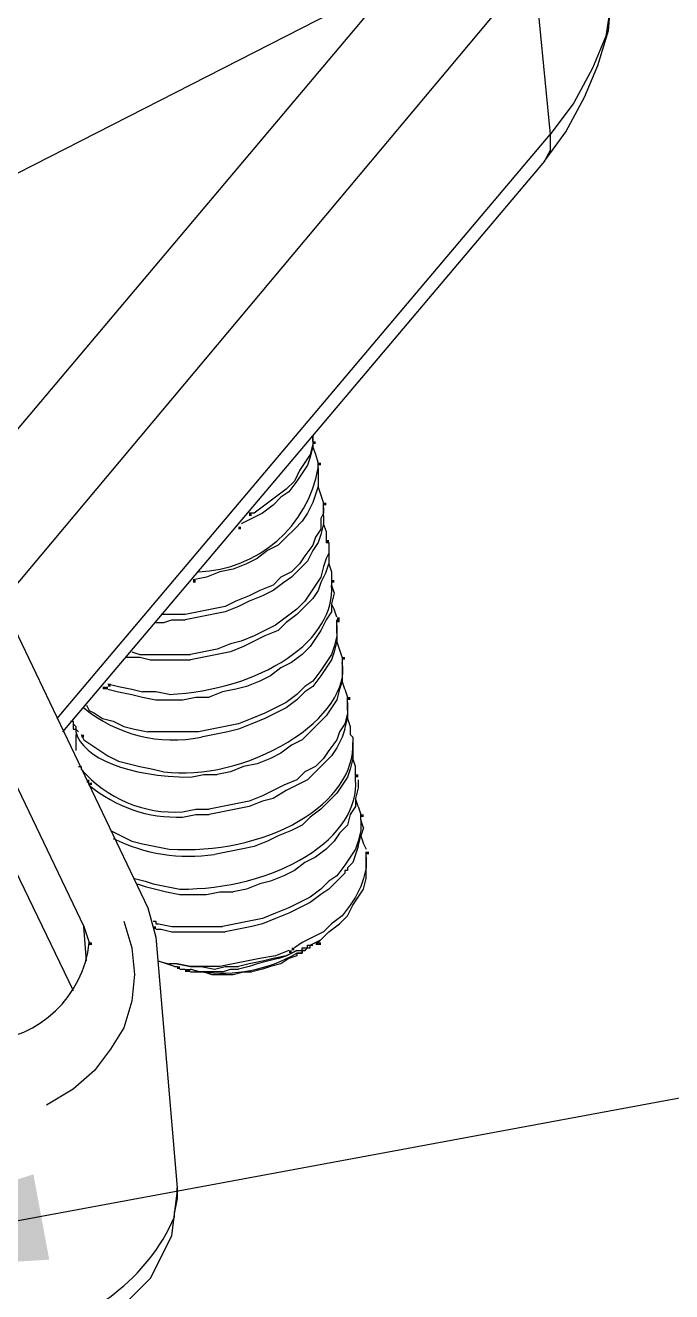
# Model space of a CAD drawing. Header units: millimetres. Extents: x 67 to 592, y -195 to 280.
# Drawn here: x 268.78 to 275.63, y -127.85 to -114.44 of the extents above; entities that cross this region are included whole.
import ezdxf

# ---------------------------------------------------------------- set-up
doc = ezdxf.new("R2010")
doc.units = ezdxf.units.MM
doc.layers.add('PDF_图层 1', color=7, linetype='Continuous', true_color=0x231f20)

msp = doc.modelspace()

# ---------------------------------------------------------------- linework, layer by layer
at = {"layer": 'PDF_图层 1', "color": 7, "lineweight": -3}
for points in [[(288.086, -106.119), (264.522, -118.141)], [(264.55, -113.851), (269.404, -123.982)], [(268.615, -120.455), (274.173, -113.823), (274.343, -115.601)], [(274.286, -115.883), (274.512, -115.573), (274.71, -115.206), (274.851, -114.868), (274.964, -114.5), (274.992, -114.162), (274.992, -113.823), (274.992, -113.992), (274.992, -114.19), (274.935, -114.557), (274.794, -114.896), (274.597, -115.263), (274.343, -115.601)], [(264.127, -113.964), (269.291, -124.66)], [(269.122, -121.781), (274.343, -115.601), (274.343, -115.686)], [(274.343, -115.77), (274.314, -115.827)], [(274.343, -115.686), (274.343, -115.771)], [(274.286, -115.883), (269.179, -121.922)], [(274.314, -115.827), (274.286, -115.883)], [(271.831, -118.875), (271.803, -118.987), (271.746, -119.072), (271.69, -119.157), (271.634, -119.27), (271.549, -119.355), (271.436, -119.439), (271.323, -119.524), (271.21, -119.609), (271.154, -119.609)], [(271.831, -118.846), (271.831, -118.903)], [(271.803, -119.016), (271.775, -119.1)], [(271.888, -119.072), (271.86, -118.987), (271.831, -118.903), (271.803, -119.016)], [(271.775, -119.1), (271.718, -119.185)], [(271.888, -119.129), (271.888, -119.072)], [(271.662, -119.27), (271.577, -119.382)], [(271.718, -119.185), (271.662, -119.27)], [(271.888, -119.241), (271.888, -119.326)], [(271.577, -119.382), (271.492, -119.439)], [(271.859, -119.411), (271.831, -119.495)], [(271.944, -119.495), (271.916, -119.411), (271.888, -119.326), (271.859, -119.411)], [(271.944, -119.637), (271.944, -119.552), (271.944, -119.608), (271.916, -119.665), (271.916, -119.778), (271.859, -119.862), (271.831, -119.947), (271.746, -120.06), (271.69, -120.144), (271.605, -120.229), (271.492, -120.286), (271.408, -120.37), (271.267, -120.427), (271.154, -120.483), (271.013, -120.54), (270.9, -120.596), (270.759, -120.624), (270.618, -120.652), (270.477, -120.681), (270.335, -120.681), (270.279, -120.681), (270.223, -120.681)], [(271.408, -119.524), (271.295, -119.608)], [(271.492, -119.439), (271.408, -119.524)], [(271.831, -119.495), (271.775, -119.608)], [(271.944, -119.552), (271.944, -119.495)], [(271.182, -119.665), (271.069, -119.721)], [(271.295, -119.608), (271.182, -119.665)], [(271.718, -119.693), (271.634, -119.778)], [(271.775, -119.608), (271.718, -119.693)], [(271.944, -119.636), (271.944, -119.721)], [(271.634, -119.778), (271.549, -119.862)], [(271.916, -119.834), (271.888, -119.919)], [(271.973, -119.806), (271.944, -119.721), (271.916, -119.834)], [(271.972, -119.806), (271.972, -119.89)], [(271.464, -119.947), (271.351, -120.003)], [(271.549, -119.862), (271.464, -119.947)], [(271.888, -119.919), (271.831, -120.003)], [(271.972, -119.89), (271.972, -119.919), (272, -119.919), (272, -119.947), (272, -120.032)], [(271.239, -120.088), (271.126, -120.144)], [(271.351, -120.003), (271.239, -120.088)], [(271.831, -120.003), (271.775, -120.116)], [(271.972, -120.088), (271.944, -120.173)], [(272, -120.032), (271.972, -120.088)], [(272, -119.975), (272, -120.06)], [(272, -120.06), (272, -120.145)], [(270.843, -120.229), (270.702, -120.286)], [(270.985, -120.201), (270.843, -120.23)], [(271.126, -120.144), (270.985, -120.201)], [(271.69, -120.201), (271.605, -120.286)], [(271.775, -120.116), (271.69, -120.201)], [(271.944, -120.173), (271.916, -120.286)], [(271.972, -120.229), (271.916, -120.342)], [(271.972, -120.229), (272, -120.144), (272.029, -120.229), (272.029, -120.314)], [(268.388, -120.399), (268.445, -120.37), (270.081, -123.785)], [(270.702, -120.286), (270.561, -120.314)], [(271.521, -120.342), (271.408, -120.427)], [(271.605, -120.286), (271.521, -120.342)], [(271.859, -120.37), (271.803, -120.455)], [(271.916, -120.286), (271.859, -120.37)], [(271.916, -120.342), (271.888, -120.427)], [(272.029, -120.314), (272.029, -120.37), (272.057, -120.455)], [(271.295, -120.483), (271.154, -120.54)], [(271.408, -120.427), (271.295, -120.483)], [(271.803, -120.455), (271.746, -120.54)], [(271.888, -120.427), (271.831, -120.511)], [(272.057, -120.455), (272.029, -120.568)], [(271.041, -120.596), (270.9, -120.652)], [(271.154, -120.54), (271.041, -120.596)], [(271.662, -120.624), (271.549, -120.709)], [(271.746, -120.54), (271.662, -120.624)], [(271.746, -120.596), (271.662, -120.681)], [(271.831, -120.511), (271.746, -120.596)], [(272.085, -120.709), (272.057, -120.624), (272.029, -120.568), (272.029, -120.652)], [(270.166, -120.765), (270.251, -120.765)], [(270.251, -120.766), (270.335, -120.737), (270.477, -120.737)], [(270.618, -120.709), (270.477, -120.737)], [(270.759, -120.681), (270.618, -120.709)], [(270.9, -120.652), (270.759, -120.681)], [(271.549, -120.709), (271.436, -120.793)], [(271.549, -120.765), (271.464, -120.85)], [(271.662, -120.681), (271.549, -120.765)], [(271.972, -120.737), (271.916, -120.85)], [(272.029, -120.652), (271.972, -120.737)], [(272.085, -120.793), (272.085, -120.737)], [(272.085, -120.878), (272.085, -120.793), (272.085, -120.85), (272.085, -120.906), (272.057, -121.019), (272.029, -121.104), (271.972, -121.189), (271.916, -121.274), (271.831, -121.386), (271.746, -121.443), (271.662, -121.528), (271.549, -121.612), (271.436, -121.668), (271.323, -121.725), (271.182, -121.781), (271.041, -121.838), (270.9, -121.866), (270.759, -121.894), (270.618, -121.922), (270.477, -121.922), (270.335, -121.922), (270.194, -121.922), (270.081, -121.922)], [(271.21, -120.906), (271.069, -120.963)], [(271.323, -120.85), (271.21, -120.906)], [(271.323, -120.906), (271.21, -120.963)], [(271.436, -120.793), (271.323, -120.85)], [(271.464, -120.85), (271.323, -120.906)], [(271.916, -120.85), (271.859, -120.935)], [(272.085, -120.878), (272.085, -120.963)], [(270.956, -120.991), (270.815, -121.047)], [(271.069, -120.963), (270.956, -120.992)], [(271.097, -121.019), (270.956, -121.076)], [(271.21, -120.963), (271.097, -121.019)], [(271.803, -121.019), (271.718, -121.104)], [(271.859, -120.935), (271.803, -121.019)], [(272.142, -121.132), (272.114, -121.047), (272.085, -120.963), (272.057, -121.076)], [(269.856, -121.132), (269.997, -121.132), (270.11, -121.161), (270.251, -121.161), (270.392, -121.161), (270.533, -121.161)], [(269.912, -121.076), (269.997, -121.104), (270.11, -121.104), (270.251, -121.104), (270.392, -121.104), (270.533, -121.104)], [(270.674, -121.076), (270.533, -121.104)], [(270.674, -121.132), (270.533, -121.161)], [(270.815, -121.047), (270.674, -121.076)], [(270.815, -121.104), (270.674, -121.133)], [(270.956, -121.076), (270.815, -121.104)], [(271.718, -121.104), (271.605, -121.189)], [(272.029, -121.16), (271.972, -121.245)], [(272.057, -121.076), (272.029, -121.16)], [(272.142, -121.132), (272.142, -121.189), (272.142, -121.301)], [(271.492, -121.245), (271.38, -121.33)], [(271.605, -121.189), (271.492, -121.245)], [(271.972, -121.245), (271.916, -121.33)], [(272.142, -121.301), (272.142, -121.386)], [(269.658, -121.414), (269.771, -121.443)], [(269.771, -121.443), (269.912, -121.471)], [(271.126, -121.443), (271.013, -121.471)], [(271.267, -121.386), (271.126, -121.443)], [(271.38, -121.33), (271.267, -121.386)], [(271.831, -121.443), (271.746, -121.499)], [(271.916, -121.33), (271.831, -121.443)], [(272.17, -121.471), (272.142, -121.386), (272.113, -121.471)], [(269.658, -121.471), (269.771, -121.499), (269.912, -121.527), (270.025, -121.555), (270.166, -121.584), (270.307, -121.584), (270.449, -121.584)], [(269.912, -121.471), (270.025, -121.499)], [(270.307, -121.528), (270.166, -121.499), (270.025, -121.499)], [(270.448, -121.584), (270.589, -121.555), (270.731, -121.555)], [(270.872, -121.499), (270.731, -121.555)], [(271.013, -121.471), (270.872, -121.499)], [(271.746, -121.499), (271.662, -121.584)], [(272.113, -121.471), (272.085, -121.584)], [(272.17, -121.471), (272.198, -121.555)], [(272.198, -121.612), (272.198, -121.555)], [(269.432, -121.64), (269.461, -121.697)], [(269.461, -121.697), (269.517, -121.725)], [(271.549, -121.668), (271.436, -121.725)], [(271.662, -121.584), (271.549, -121.668)], [(272.029, -121.668), (271.972, -121.753)], [(272.085, -121.584), (272.029, -121.668)], [(272.198, -121.697), (272.198, -121.612), (272.198, -121.668)], [(272.198, -121.668), (272.198, -121.725)], [(272.198, -121.697), (272.198, -121.781)], [(269.263, -121.809), (269.292, -121.809), (269.292, -121.866)], [(269.291, -121.809), (269.291, -121.838), (269.32, -121.866)], [(269.517, -121.725), (269.602, -121.781)], [(269.602, -121.781), (269.715, -121.81)], [(269.715, -121.809), (269.828, -121.866)], [(271.182, -121.838), (271.041, -121.894)], [(271.323, -121.781), (271.182, -121.838)], [(271.436, -121.725), (271.323, -121.781)], [(271.888, -121.838), (271.803, -121.922)], [(271.972, -121.753), (271.888, -121.838)], [(272.17, -121.838), (272.113, -121.922)], [(272.198, -121.725), (272.17, -121.838)], [(272.17, -121.894), (272.198, -121.781), (272.227, -121.866), (272.227, -121.951)], [(269.291, -121.866), (269.291, -121.894), (269.32, -121.894), (269.32, -121.922)], [(269.32, -121.866), (269.32, -121.894), (269.348, -121.922)], [(269.32, -121.951), (269.32, -121.951), (269.32, -122.035)], [(269.376, -121.951), (269.405, -122.007)], [(269.828, -121.866), (269.94, -121.894)], [(269.94, -121.894), (270.081, -121.923)], [(270.787, -121.951), (270.646, -121.979)], [(270.928, -121.922), (270.787, -121.951)], [(271.041, -121.894), (270.928, -121.923)], [(271.803, -121.922), (271.718, -122.007)], [(272.113, -121.922), (272.085, -122.007)], [(272.142, -121.979), (272.085, -122.092)], [(272.17, -121.894), (272.142, -121.979)], [(272.226, -121.95), (272.254, -121.979), (272.254, -122.035), (272.254, -122.12)], [(269.32, -122.035), (269.32, -122.12)], [(269.404, -122.007), (269.489, -122.063)], [(269.489, -122.063), (269.574, -122.12)], [(271.605, -122.063), (271.492, -122.148)], [(271.718, -122.007), (271.605, -122.063)], [(272.085, -122.007), (272, -122.12)], [(272.085, -122.092), (272.029, -122.176)], [(269.574, -122.12), (269.658, -122.176)], [(269.658, -122.176), (269.771, -122.233)], [(269.771, -122.233), (269.884, -122.261)], [(271.38, -122.204), (271.239, -122.261)], [(271.492, -122.148), (271.38, -122.204)], [(271.944, -122.204), (271.859, -122.289)], [(272, -122.12), (271.944, -122.204)], [(272.029, -122.176), (271.944, -122.261)], [(272.283, -122.374), (272.283, -122.289), (272.254, -122.204), (272.226, -122.317)], [(272.254, -122.12), (272.254, -122.204)], [(269.348, -122.289), (269.376, -122.289), (269.376, -122.318)], [(269.884, -122.261), (269.997, -122.289)], [(269.997, -122.289), (270.138, -122.318)], [(270.138, -122.317), (270.251, -122.346)], [(270.533, -122.403), (270.674, -122.374), (270.815, -122.374)], [(270.956, -122.346), (270.815, -122.374)], [(271.097, -122.289), (270.956, -122.346)], [(271.239, -122.261), (271.097, -122.289)], [(271.746, -122.346), (271.662, -122.43)], [(271.859, -122.289), (271.746, -122.346)], [(271.859, -122.346), (271.775, -122.43)], [(271.944, -122.261), (271.859, -122.346)], [(272.226, -122.317), (272.198, -122.402)], [(272.283, -122.43), (272.283, -122.374)], [(271.521, -122.487), (271.408, -122.543)], [(271.662, -122.43), (271.521, -122.487)], [(271.662, -122.487), (271.549, -122.543)], [(271.775, -122.43), (271.662, -122.487)], [(272.142, -122.487), (272.085, -122.571)], [(272.198, -122.402), (272.142, -122.487)], [(272.311, -122.515), (272.283, -122.628)], [(272.311, -122.43), (272.311, -122.515)], [(271.295, -122.6), (271.154, -122.656)], [(271.408, -122.543), (271.295, -122.6)], [(271.408, -122.628), (271.295, -122.656)], [(271.549, -122.543), (271.408, -122.628)], [(272.085, -122.571), (272, -122.656)], [(272.311, -122.712), (272.283, -122.628), (272.283, -122.712)], [(270.448, -122.769), (270.589, -122.741), (270.731, -122.741)], [(270.872, -122.712), (270.731, -122.741)], [(270.872, -122.769), (270.731, -122.797)], [(271.013, -122.684), (270.872, -122.712)], [(271.013, -122.741), (270.872, -122.769)], [(271.154, -122.656), (271.013, -122.685)], [(271.154, -122.712), (271.013, -122.741)], [(271.295, -122.656), (271.154, -122.712)], [(271.916, -122.741), (271.803, -122.825)], [(272, -122.656), (271.916, -122.741)], [(272.283, -122.712), (272.226, -122.797)], [(272.311, -122.712), (272.34, -122.797)], [(270.448, -122.826), (270.589, -122.797), (270.731, -122.797)], [(271.718, -122.91), (271.605, -122.966)], [(271.803, -122.825), (271.718, -122.91)], [(272.198, -122.91), (272.113, -122.995)], [(272.226, -122.797), (272.198, -122.91)], [(272.339, -122.854), (272.339, -122.797)], [(272.368, -122.938), (272.339, -122.854), (272.339, -122.91)], [(272.339, -122.91), (272.339, -122.966)], [(269.686, -122.966), (269.799, -123.023)], [(269.799, -123.023), (269.912, -123.079)], [(271.464, -123.023), (271.351, -123.079)], [(271.605, -122.966), (271.464, -123.023)], [(272.113, -122.995), (272.057, -123.079)], [(272.339, -122.966), (272.311, -123.079)], [(272.311, -123.136), (272.339, -123.023), (272.368, -123.108)], [(272.367, -122.938), (272.339, -123.023)], [(269.912, -123.079), (270.025, -123.108)], [(270.025, -123.108), (270.166, -123.136)], [(270.166, -123.136), (270.307, -123.164)], [(271.069, -123.164), (270.928, -123.193)], [(271.21, -123.136), (271.069, -123.164)], [(271.351, -123.079), (271.21, -123.136)], [(271.972, -123.164), (271.859, -123.249)], [(272.057, -123.079), (271.972, -123.164)], [(272.283, -123.164), (272.226, -123.249)], [(272.311, -123.079), (272.283, -123.164)], [(272.311, -123.136), (272.283, -123.22)], [(272.367, -123.108), (272.396, -123.164)], [(289.638, -123.22), (265.256, -127.736)], [(270.928, -123.192), (270.787, -123.22)], [(271.746, -123.305), (271.634, -123.39)], [(271.859, -123.249), (271.746, -123.305)], [(271.803, -124.18), (271.859, -124.152), (271.916, -124.123), (272, -124.039), (272.113, -123.954), (272.198, -123.869), (272.254, -123.757), (272.311, -123.672), (272.367, -123.587), (272.396, -123.474), (272.396, -123.39), (272.396, -123.333), (272.396, -123.249), (272.396, -123.305)], [(272.226, -123.249), (272.17, -123.333)], [(272.254, -123.305), (272.198, -123.362)], [(272.283, -123.22), (272.254, -123.305)], [(272.396, -123.249), (272.396, -123.192)], [(272.396, -123.305), (272.396, -123.362)], [(271.521, -123.446), (271.38, -123.503)], [(271.634, -123.39), (271.521, -123.446)], [(272.085, -123.446), (272, -123.503)], [(272.17, -123.333), (272.085, -123.446)], [(272.198, -123.361), (272.198, -123.39), (272.17, -123.39), (272.17, -123.418), (272.085, -123.503)], [(272.396, -123.362), (272.367, -123.474)], [(269.94, -123.474), (270.053, -123.503)], [(269.969, -123.531), (270.054, -123.559), (270.166, -123.587), (270.279, -123.615), (270.42, -123.644), (270.561, -123.644), (270.703, -123.644)], [(270.053, -123.503), (270.138, -123.531)], [(270.138, -123.531), (270.279, -123.559)], [(270.279, -123.559), (270.42, -123.587)], [(271.126, -123.587), (270.985, -123.616)], [(271.267, -123.531), (271.126, -123.587)], [(271.38, -123.503), (271.267, -123.531)], [(271.916, -123.587), (271.803, -123.672)], [(272, -123.503), (271.916, -123.587)], [(272, -123.587), (271.916, -123.644)], [(272.085, -123.503), (272, -123.587)], [(272.339, -123.559), (272.283, -123.672)], [(272.367, -123.474), (272.339, -123.559)], [(270.702, -123.644), (270.843, -123.615), (270.985, -123.615)], [(271.803, -123.672), (271.69, -123.728)], [(271.916, -123.644), (271.803, -123.728)], [(272.283, -123.672), (272.226, -123.757)], [(270.081, -123.785), (270.166, -124.095)], [(271.436, -123.841), (271.295, -123.898)], [(271.577, -123.785), (271.436, -123.841)], [(271.577, -123.841), (271.436, -123.898)], [(271.69, -123.728), (271.577, -123.785)], [(271.69, -123.785), (271.577, -123.841)], [(271.803, -123.728), (271.69, -123.785)], [(272.226, -123.757), (272.142, -123.869)], [(269.433, -124.349), (269.404, -123.982), (269.433, -124.067), (269.461, -124.152)], [(269.828, -123.926), (269.913, -124.208)], [(270.138, -123.926), (270.167, -123.926), (270.167, -123.954), (270.194, -123.954)], [(270.194, -123.954), (270.335, -123.982), (270.448, -123.982), (270.589, -123.982), (270.731, -123.982), (270.872, -123.982)], [(271.013, -123.954), (270.872, -123.982)], [(271.154, -123.926), (271.013, -123.954)], [(271.182, -123.982), (271.041, -124.011)], [(271.295, -123.898), (271.154, -123.926)], [(271.295, -123.954), (271.182, -123.982)], [(271.436, -123.898), (271.295, -123.954)], [(272.029, -123.954), (271.944, -124.039)], [(272.142, -123.869), (272.029, -123.954)], [(270.166, -124.011), (270.223, -124.011), (270.335, -124.039), (270.477, -124.039), (270.618, -124.039), (270.759, -124.039), (270.9, -124.039)], [(270.166, -124.095), (270.392, -126.748)], [(271.041, -124.011), (270.9, -124.039)], [(271.831, -124.095), (271.718, -124.152)], [(271.944, -124.039), (271.831, -124.095)], [(272, -124.039), (271.944, -124.095), (271.888, -124.152)], [(269.912, -124.208), (269.941, -124.49)], [(271.577, -124.236), (271.436, -124.293)], [(271.747, -124.236), (271.718, -124.236), (271.718, -124.265), (271.691, -124.265), (271.662, -124.265), (271.662, -124.293), (271.577, -124.321)], [(271.718, -124.152), (271.634, -124.208)], [(271.662, -124.236), (271.718, -124.236), (271.718, -124.208), (271.775, -124.208), (271.775, -124.18), (271.803, -124.18)], [(270.364, -124.406), (270.194, -124.349), (270.307, -124.378)], [(270.392, -124.377), (270.307, -124.377)], [(270.843, -124.406), (270.675, -124.406), (270.533, -124.406), (270.392, -124.377), (270.533, -124.406), (270.646, -124.406), (270.787, -124.434)], [(270.985, -124.377), (270.843, -124.406)], [(271.126, -124.349), (270.985, -124.378)], [(271.154, -124.377), (271.041, -124.406)], [(271.267, -124.321), (271.126, -124.349)], [(271.295, -124.349), (271.154, -124.378)], [(271.239, -124.377), (271.154, -124.406)], [(271.351, -124.349), (271.239, -124.378)], [(271.436, -124.293), (271.267, -124.321)], [(271.408, -124.321), (271.295, -124.349)], [(271.464, -124.321), (271.351, -124.349)], [(271.492, -124.377), (271.38, -124.406)], [(271.464, -124.321), (271.549, -124.293), (271.408, -124.321)], [(271.577, -124.321), (271.492, -124.377)], [(269.94, -124.49), (269.912, -124.773)], [(270.364, -124.406), (270.392, -124.406)], [(270.42, -124.434), (270.477, -124.434)], [(270.872, -124.462), (270.787, -124.462), (270.702, -124.462), (270.618, -124.462), (270.533, -124.434), (270.646, -124.462)], [(270.533, -124.462), (270.589, -124.462), (270.674, -124.462), (270.759, -124.49), (270.872, -124.49), (270.985, -124.49)], [(270.787, -124.434), (270.9, -124.406), (271.041, -124.406)], [(270.872, -124.462), (270.956, -124.434), (271.041, -124.434)], [(270.985, -124.49), (271.097, -124.462), (271.182, -124.462)], [(271.154, -124.406), (271.041, -124.434)], [(271.295, -124.434), (271.182, -124.462)], [(271.38, -124.406), (271.295, -124.434)], [(269.912, -124.773), (269.828, -125.055)], [(269.828, -125.055), (269.686, -125.28)], [(269.686, -125.28), (269.518, -125.506)], [(269.517, -125.506), (269.292, -125.704)], [(269.291, -125.704), (269.009, -125.873)], [(189.26, -148.674), (268.755, -128.554), (269.178, -128.413), (269.715, -128.102), (270.11, -127.707), (270.335, -127.256), (270.392, -126.804), (270.392, -126.748)], [(270.392, -126.748), (270.392, -126.861), (270.364, -127.002)]]:
    msp.add_lwpolyline(points, dxfattribs=at)
for points in [[(274.173, -113.823, 0.27038), (273.468, -113.061), (267.993, -119.552)], [(270.618, -120.229, 0.353219), (271.888, -119.129), (271.888, -119.241)], [(270.646, -124.462, 0.167333), (271.662, -124.265), (271.691, -124.265), (271.718, -124.265), (271.718, -124.236), (271.747, -124.236), (271.775, -124.208), (271.803, -124.208), (271.803, -124.18), (271.831, -124.18)], [(268.784, -128.272, 0.255491), (270.364, -127.058), (270.364, -127.002)]]:
    msp.add_lwpolyline(points, format="xyb", dxfattribs=at)
for points in [[(271.831, -118.846), (271.831, -118.79)], [(271.549, -124.293), (271.662, -124.236)]]:
    msp.add_lwpolyline(points, close=True, dxfattribs=at)
for centre, radius, start, end in [((270.35, -120.525), 1.484, 230.4183, 281.5092), ((270.363, -121.473), 1.299, 220.5573, 273.7753), ((270.391, -121.383), 1.443, 229.868, 272.2827), ((270.522, -121.416), 1.824, 243.7421, 278.354), ((268.298, -124.028), 1.17, 273.0752, 353.91)]:
    msp.add_arc(centre, radius, start, end, dxfattribs=at)
for centre, major_axis, ratio, start_param, end_param in [((270.304, -120.506), (1.725, 0.131), 0.589082, 4.669868, 6.28837), ((270.916, -121.567), (1.21, 0.436), 0.546056, 3.9487, 6.198283), ((270.878, -121.708), (1.566, 0.174), 0.429124, 3.202414, 4.442932), ((270.601, -122.141), (1.652, 0.123), 0.618049, 4.487662, 6.265971), ((270.621, -122.59), (1.661, 0.165), 0.592016, 4.532601, 6.278513)]:
    msp.add_ellipse(centre, major_axis=major_axis, ratio=ratio, start_param=start_param, end_param=end_param, dxfattribs=at)
at = {"layer": 'PDF_图层 1', "color": 7, "lineweight": -3, "transparency": 33554559}
for points in [[(271.831, -118.846), (271.831, -118.875), (271.859, -118.846), (271.859, -118.875)], [(271.888, -119.072), (271.888, -119.1), (271.916, -119.072), (271.916, -119.1)], [(271.888, -119.072), (271.888, -119.1), (271.916, -119.072), (271.916, -119.1)], [(271.944, -119.495), (271.944, -119.524), (271.972, -119.495), (271.972, -119.524)], [(271.944, -119.495), (271.944, -119.524), (271.972, -119.495), (271.972, -119.524)], [(271.154, -119.608), (271.154, -119.637), (271.183, -119.608), (271.183, -119.637)], [(271.041, -119.749), (271.041, -119.778), (271.07, -119.749), (271.07, -119.778)], [(271.041, -119.749), (271.041, -119.778), (271.07, -119.749), (271.07, -119.778)], [(271.972, -119.891), (271.972, -119.919), (272.001, -119.891), (272.001, -119.919)], [(271.972, -119.891), (271.972, -119.919), (272.001, -119.891), (272.001, -119.919)], [(270.561, -120.314), (270.561, -120.342), (270.59, -120.314), (270.59, -120.342)], [(270.561, -120.314), (270.561, -120.342), (270.59, -120.314), (270.59, -120.342)], [(272.029, -120.314), (272.029, -120.342), (272.057, -120.314), (272.057, -120.342)], [(272.029, -120.314), (272.029, -120.342), (272.057, -120.314), (272.057, -120.342)], [(272.085, -120.709), (272.085, -120.765), (272.113, -120.709), (272.113, -120.765)], [(272.142, -121.132), (272.142, -121.16), (272.17, -121.132), (272.17, -121.16)], [(272.142, -121.132), (272.142, -121.16), (272.17, -121.132), (272.17, -121.16)], [(269.602, -121.443), (269.602, -121.471), (269.658, -121.443), (269.658, -121.471)], [(269.658, -121.414), (269.658, -121.443), (269.687, -121.414), (269.687, -121.443)], [(269.658, -121.414), (269.658, -121.443), (269.687, -121.414), (269.687, -121.443)], [(272.198, -121.555), (272.198, -121.584), (272.227, -121.555), (272.227, -121.584)], [(272.198, -121.555), (272.198, -121.584), (272.227, -121.555), (272.227, -121.584)], [(269.376, -121.951), (269.376, -121.979), (269.405, -121.951), (269.405, -121.979)], [(272.283, -122.374), (272.283, -122.403), (272.311, -122.374), (272.311, -122.403)], [(272.283, -122.374), (272.283, -122.403), (272.311, -122.374), (272.311, -122.403)], [(269.433, -122.43), (269.433, -122.459), (269.461, -122.43), (269.461, -122.459)], [(269.461, -122.459), (269.461, -122.487), (269.489, -122.459), (269.489, -122.487)], [(272.339, -122.797), (272.339, -122.825), (272.367, -122.797), (272.367, -122.825)], [(272.339, -122.797), (272.339, -122.825), (272.367, -122.797), (272.367, -122.825)], [(272.396, -123.192), (272.396, -123.22), (272.424, -123.192), (272.424, -123.22)], [(272.396, -123.192), (272.396, -123.22), (272.424, -123.192), (272.424, -123.22)], [(270.138, -123.982), (270.138, -124.011), (270.167, -123.982), (270.167, -124.011)], [(269.461, -124.152), (269.461, -124.18), (269.489, -124.152), (269.489, -124.18)], [(269.461, -124.152), (269.461, -124.18), (269.489, -124.152), (269.489, -124.18)], [(271.577, -124.236), (271.577, -124.265), (271.605, -124.236), (271.605, -124.265)], [(271.605, -124.208), (271.605, -124.236), (271.634, -124.208), (271.634, -124.236)], [(271.859, -124.152), (271.859, -124.18), (271.916, -124.152), (271.916, -124.18)], [(270.392, -124.406), (270.392, -124.434), (270.421, -124.406), (270.421, -124.434)], [(270.477, -124.434), (270.477, -124.463), (270.533, -124.434), (270.533, -124.463)]]:
    msp.add_solid(points, dxfattribs=at)
at = {"layer": 'PDF_图层 1', "color": 7, "transparency": 33554559}
msp.add_solid([(265.256, -127.736), (268.869, -126.607), (269.037, -127.51)], dxfattribs=at)

doc.saveas('drawing.dxf')
